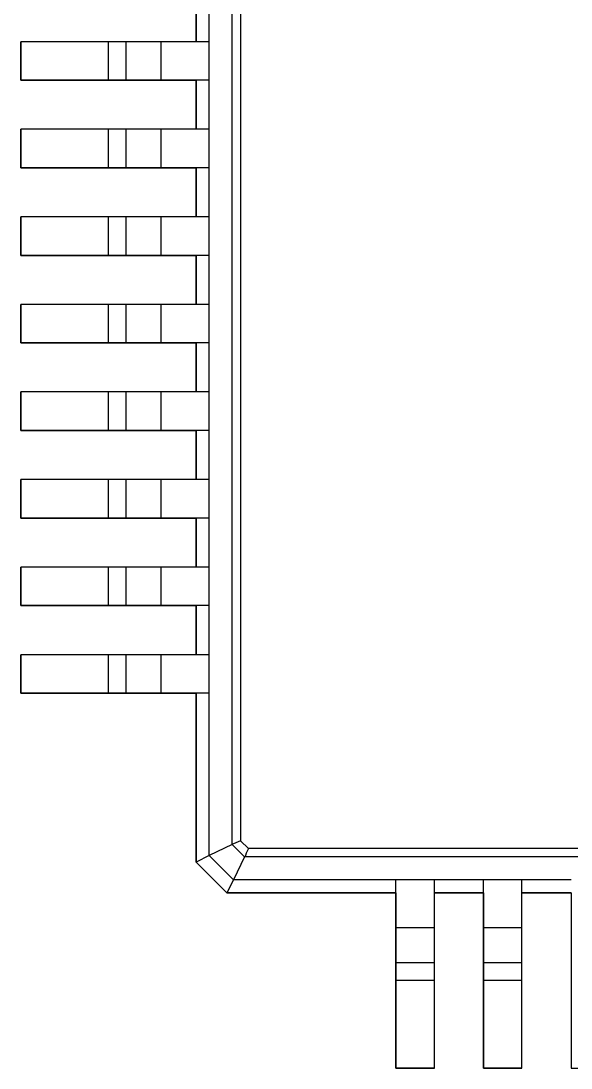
# Model space of a CAD drawing. Header units: inches. Extents: x 5 to 589, y -420 to -5.
# Drawn here: x 125.05 to 131.33, y -130.8 to -118.85 of the extents above; entities that cross this region are included whole.
import ezdxf

# ---------------------------------------------------------------- set-up
doc = ezdxf.new("R2010")
doc.units = ezdxf.units.IN
doc.header["$MEASUREMENT"] = 0

msp = doc.modelspace()

# ---------------------------------------------------------------- linework, layer by layer
at = {"color": 7, "true_color": 0xffffff}
for p, q in [((127.457, -128.25), (127.457, -89.358)), ((127.555, -89.4), (127.555, -128.208)), ((127.047, -118.524), (127.047, -119.084)), ((127.047, -119.084), (127.047, -118.524)), ((127.197, -119.084), (127.197, -118.524)), ((127.047, -119.084), (125.047, -119.084)), ((125.047, -119.084), (125.047, -119.524)), ((125.047, -119.524), (125.047, -119.084)), ((126.047, -119.084), (125.047, -119.084)), ((126.091, -119.084), (126.047, -119.084)), ((126.047, -119.524), (126.047, -119.084)), ((126.133, -119.084), (126.091, -119.084)), ((126.171, -119.084), (126.133, -119.084)), ((126.203, -119.084), (126.171, -119.084)), ((126.227, -119.084), (126.203, -119.084)), ((126.243, -119.084), (126.227, -119.084)), ((126.247, -119.084), (126.243, -119.084)), ((126.247, -119.524), (126.247, -119.084)), ((126.257, -119.084), (126.247, -119.084)), ((126.287, -119.084), (126.257, -119.084)), ((126.335, -119.084), (126.287, -119.084)), ((126.397, -119.084), (126.335, -119.084)), ((126.473, -119.084), (126.397, -119.084)), ((126.559, -119.084), (126.473, -119.084)), ((126.647, -119.084), (126.559, -119.084)), ((127.047, -119.084), (126.647, -119.084)), ((126.647, -119.524), (126.647, -119.084)), ((127.197, -119.084), (127.047, -119.084)), ((127.197, -119.524), (127.197, -119.084)), ((125.047, -119.524), (127.047, -119.524)), ((126.047, -119.524), (125.047, -119.524)), ((126.091, -119.524), (126.047, -119.524)), ((126.133, -119.524), (126.091, -119.524)), ((126.171, -119.524), (126.133, -119.524)), ((126.203, -119.524), (126.171, -119.524)), ((126.227, -119.524), (126.203, -119.524)), ((126.243, -119.524), (126.227, -119.524)), ((126.247, -119.524), (126.243, -119.524)), ((126.257, -119.524), (126.247, -119.524)), ((126.287, -119.524), (126.257, -119.524)), ((126.335, -119.524), (126.287, -119.524)), ((126.397, -119.524), (126.335, -119.524)), ((126.473, -119.524), (126.397, -119.524)), ((126.559, -119.524), (126.473, -119.524)), ((126.647, -119.524), (126.559, -119.524)), ((127.047, -119.524), (126.647, -119.524)), ((127.047, -119.524), (127.047, -120.084)), ((127.047, -120.084), (127.047, -119.524)), ((127.197, -119.524), (127.047, -119.524)), ((127.197, -120.084), (127.197, -119.524)), ((127.047, -120.084), (125.047, -120.084)), ((125.047, -120.084), (125.047, -120.524)), ((125.047, -120.524), (125.047, -120.084)), ((126.047, -120.084), (125.047, -120.084)), ((126.091, -120.084), (126.047, -120.084)), ((126.047, -120.524), (126.047, -120.084)), ((126.133, -120.084), (126.091, -120.084)), ((126.171, -120.084), (126.133, -120.084)), ((126.203, -120.084), (126.171, -120.084)), ((126.227, -120.084), (126.203, -120.084)), ((126.243, -120.084), (126.227, -120.084)), ((126.247, -120.084), (126.243, -120.084)), ((126.247, -120.524), (126.247, -120.084)), ((126.257, -120.084), (126.247, -120.084)), ((126.287, -120.084), (126.257, -120.084)), ((126.335, -120.084), (126.287, -120.084)), ((126.397, -120.084), (126.335, -120.084)), ((126.473, -120.084), (126.397, -120.084)), ((126.559, -120.084), (126.473, -120.084)), ((126.647, -120.084), (126.559, -120.084)), ((127.047, -120.084), (126.647, -120.084)), ((126.647, -120.524), (126.647, -120.084)), ((127.197, -120.084), (127.047, -120.084)), ((127.197, -120.524), (127.197, -120.084)), ((125.047, -120.524), (127.047, -120.524)), ((126.047, -120.524), (125.047, -120.524)), ((126.091, -120.524), (126.047, -120.524)), ((126.133, -120.524), (126.091, -120.524)), ((126.171, -120.524), (126.133, -120.524)), ((126.203, -120.524), (126.171, -120.524)), ((126.227, -120.524), (126.203, -120.524)), ((126.243, -120.524), (126.227, -120.524)), ((126.247, -120.524), (126.243, -120.524)), ((126.257, -120.524), (126.247, -120.524)), ((126.287, -120.524), (126.257, -120.524)), ((126.335, -120.524), (126.287, -120.524)), ((126.397, -120.524), (126.335, -120.524)), ((126.473, -120.524), (126.397, -120.524)), ((126.559, -120.524), (126.473, -120.524)), ((126.647, -120.524), (126.559, -120.524)), ((127.047, -120.524), (126.647, -120.524)), ((127.047, -120.524), (127.047, -121.084)), ((127.047, -121.084), (127.047, -120.524)), ((127.197, -120.524), (127.047, -120.524)), ((127.197, -121.084), (127.197, -120.524)), ((127.047, -121.084), (125.047, -121.084)), ((125.047, -121.084), (125.047, -121.524)), ((125.047, -121.524), (125.047, -121.084)), ((126.047, -121.084), (125.047, -121.084)), ((126.091, -121.084), (126.047, -121.084)), ((126.047, -121.524), (126.047, -121.084)), ((126.133, -121.084), (126.091, -121.084)), ((126.171, -121.084), (126.133, -121.084)), ((126.203, -121.084), (126.171, -121.084)), ((126.227, -121.084), (126.203, -121.084)), ((126.243, -121.084), (126.227, -121.084)), ((126.247, -121.084), (126.243, -121.084)), ((126.247, -121.524), (126.247, -121.084)), ((126.257, -121.084), (126.247, -121.084)), ((126.287, -121.084), (126.257, -121.084)), ((126.335, -121.084), (126.287, -121.084)), ((126.397, -121.084), (126.335, -121.084)), ((126.473, -121.084), (126.397, -121.084)), ((126.559, -121.084), (126.473, -121.084)), ((126.647, -121.084), (126.559, -121.084)), ((127.047, -121.084), (126.647, -121.084)), ((126.647, -121.524), (126.647, -121.084)), ((127.197, -121.084), (127.047, -121.084)), ((127.197, -121.524), (127.197, -121.084)), ((125.047, -121.524), (127.047, -121.524)), ((126.047, -121.524), (125.047, -121.524)), ((126.091, -121.524), (126.047, -121.524)), ((126.133, -121.524), (126.091, -121.524)), ((126.171, -121.524), (126.133, -121.524)), ((126.203, -121.524), (126.171, -121.524)), ((126.227, -121.524), (126.203, -121.524)), ((126.243, -121.524), (126.227, -121.524)), ((126.247, -121.524), (126.243, -121.524)), ((126.257, -121.524), (126.247, -121.524)), ((126.287, -121.524), (126.257, -121.524)), ((126.335, -121.524), (126.287, -121.524)), ((126.397, -121.524), (126.335, -121.524)), ((126.473, -121.524), (126.397, -121.524)), ((126.559, -121.524), (126.473, -121.524)), ((126.647, -121.524), (126.559, -121.524)), ((127.047, -121.524), (126.647, -121.524)), ((127.047, -121.524), (127.047, -122.084)), ((127.047, -122.084), (127.047, -121.524)), ((127.197, -121.524), (127.047, -121.524)), ((127.197, -122.084), (127.197, -121.524)), ((127.047, -122.084), (125.047, -122.084)), ((125.047, -122.084), (125.047, -122.524)), ((125.047, -122.524), (125.047, -122.084)), ((126.047, -122.084), (125.047, -122.084)), ((126.091, -122.084), (126.047, -122.084)), ((126.047, -122.524), (126.047, -122.084)), ((126.133, -122.084), (126.091, -122.084)), ((126.171, -122.084), (126.133, -122.084)), ((126.203, -122.084), (126.171, -122.084)), ((126.227, -122.084), (126.203, -122.084)), ((126.243, -122.084), (126.227, -122.084)), ((126.247, -122.084), (126.243, -122.084)), ((126.247, -122.524), (126.247, -122.084)), ((126.257, -122.084), (126.247, -122.084)), ((126.287, -122.084), (126.257, -122.084)), ((126.335, -122.084), (126.287, -122.084)), ((126.397, -122.084), (126.335, -122.084)), ((126.473, -122.084), (126.397, -122.084)), ((126.559, -122.084), (126.473, -122.084)), ((126.647, -122.084), (126.559, -122.084)), ((127.047, -122.084), (126.647, -122.084)), ((126.647, -122.524), (126.647, -122.084)), ((127.197, -122.084), (127.047, -122.084)), ((127.197, -122.524), (127.197, -122.084)), ((125.047, -122.524), (127.047, -122.524)), ((126.047, -122.524), (125.047, -122.524)), ((126.091, -122.524), (126.047, -122.524)), ((126.133, -122.524), (126.091, -122.524)), ((126.171, -122.524), (126.133, -122.524)), ((126.203, -122.524), (126.171, -122.524)), ((126.227, -122.524), (126.203, -122.524)), ((126.243, -122.524), (126.227, -122.524)), ((126.247, -122.524), (126.243, -122.524)), ((126.257, -122.524), (126.247, -122.524)), ((126.287, -122.524), (126.257, -122.524)), ((126.335, -122.524), (126.287, -122.524)), ((126.397, -122.524), (126.335, -122.524)), ((126.473, -122.524), (126.397, -122.524)), ((126.559, -122.524), (126.473, -122.524)), ((126.647, -122.524), (126.559, -122.524)), ((127.047, -122.524), (126.647, -122.524)), ((127.047, -122.524), (127.047, -123.084)), ((127.047, -123.084), (127.047, -122.524)), ((127.197, -122.524), (127.047, -122.524)), ((127.197, -123.084), (127.197, -122.524)), ((127.047, -123.084), (125.047, -123.084)), ((125.047, -123.084), (125.047, -123.524)), ((125.047, -123.524), (125.047, -123.084)), ((126.047, -123.084), (125.047, -123.084)), ((126.091, -123.084), (126.047, -123.084)), ((126.047, -123.524), (126.047, -123.084)), ((126.133, -123.084), (126.091, -123.084)), ((126.171, -123.084), (126.133, -123.084)), ((126.203, -123.084), (126.171, -123.084)), ((126.227, -123.084), (126.203, -123.084)), ((126.243, -123.084), (126.227, -123.084)), ((126.247, -123.084), (126.243, -123.084)), ((126.247, -123.524), (126.247, -123.084)), ((126.257, -123.084), (126.247, -123.084)), ((126.287, -123.084), (126.257, -123.084)), ((126.335, -123.084), (126.287, -123.084)), ((126.397, -123.084), (126.335, -123.084)), ((126.473, -123.084), (126.397, -123.084)), ((126.559, -123.084), (126.473, -123.084)), ((126.647, -123.084), (126.559, -123.084)), ((127.047, -123.084), (126.647, -123.084)), ((126.647, -123.524), (126.647, -123.084)), ((127.197, -123.084), (127.047, -123.084)), ((127.197, -123.524), (127.197, -123.084)), ((125.047, -123.524), (127.047, -123.524)), ((126.047, -123.524), (125.047, -123.524)), ((126.091, -123.524), (126.047, -123.524)), ((126.133, -123.524), (126.091, -123.524)), ((126.171, -123.524), (126.133, -123.524)), ((126.203, -123.524), (126.171, -123.524)), ((126.227, -123.524), (126.203, -123.524)), ((126.243, -123.524), (126.227, -123.524)), ((126.247, -123.524), (126.243, -123.524)), ((126.257, -123.524), (126.247, -123.524)), ((126.287, -123.524), (126.257, -123.524)), ((126.335, -123.524), (126.287, -123.524)), ((126.397, -123.524), (126.335, -123.524)), ((126.473, -123.524), (126.397, -123.524)), ((126.559, -123.524), (126.473, -123.524)), ((126.647, -123.524), (126.559, -123.524)), ((127.047, -123.524), (126.647, -123.524)), ((127.047, -123.524), (127.047, -124.084)), ((127.047, -124.084), (127.047, -123.524)), ((127.197, -123.524), (127.047, -123.524)), ((127.197, -124.084), (127.197, -123.524)), ((127.047, -124.084), (125.047, -124.084)), ((125.047, -124.084), (125.047, -124.524)), ((125.047, -124.524), (125.047, -124.084)), ((126.047, -124.084), (125.047, -124.084)), ((126.091, -124.084), (126.047, -124.084)), ((126.047, -124.524), (126.047, -124.084)), ((126.133, -124.084), (126.091, -124.084)), ((126.171, -124.084), (126.133, -124.084)), ((126.203, -124.084), (126.171, -124.084)), ((126.227, -124.084), (126.203, -124.084)), ((126.243, -124.084), (126.227, -124.084)), ((126.247, -124.084), (126.243, -124.084)), ((126.247, -124.524), (126.247, -124.084)), ((126.257, -124.084), (126.247, -124.084)), ((126.287, -124.084), (126.257, -124.084)), ((126.335, -124.084), (126.287, -124.084)), ((126.397, -124.084), (126.335, -124.084)), ((126.473, -124.084), (126.397, -124.084)), ((126.559, -124.084), (126.473, -124.084)), ((126.647, -124.084), (126.559, -124.084)), ((127.047, -124.084), (126.647, -124.084)), ((126.647, -124.524), (126.647, -124.084)), ((127.197, -124.084), (127.047, -124.084)), ((127.197, -124.524), (127.197, -124.084)), ((125.047, -124.524), (127.047, -124.524)), ((126.047, -124.524), (125.047, -124.524)), ((126.091, -124.524), (126.047, -124.524)), ((126.133, -124.524), (126.091, -124.524)), ((126.171, -124.524), (126.133, -124.524)), ((126.203, -124.524), (126.171, -124.524)), ((126.227, -124.524), (126.203, -124.524)), ((126.243, -124.524), (126.227, -124.524)), ((126.247, -124.524), (126.243, -124.524)), ((126.257, -124.524), (126.247, -124.524)), ((126.287, -124.524), (126.257, -124.524)), ((126.335, -124.524), (126.287, -124.524)), ((126.397, -124.524), (126.335, -124.524)), ((126.473, -124.524), (126.397, -124.524)), ((126.559, -124.524), (126.473, -124.524)), ((126.647, -124.524), (126.559, -124.524)), ((127.047, -124.524), (126.647, -124.524)), ((127.047, -124.524), (127.047, -125.084)), ((127.047, -125.084), (127.047, -124.524)), ((127.197, -124.524), (127.047, -124.524)), ((127.197, -125.084), (127.197, -124.524)), ((127.047, -125.084), (125.047, -125.084)), ((125.047, -125.084), (125.047, -125.524)), ((125.047, -125.524), (125.047, -125.084)), ((126.047, -125.084), (125.047, -125.084)), ((126.091, -125.084), (126.047, -125.084)), ((126.047, -125.524), (126.047, -125.084)), ((126.133, -125.084), (126.091, -125.084)), ((126.171, -125.084), (126.133, -125.084)), ((126.203, -125.084), (126.171, -125.084)), ((126.227, -125.084), (126.203, -125.084)), ((126.243, -125.084), (126.227, -125.084)), ((126.247, -125.084), (126.243, -125.084)), ((126.247, -125.524), (126.247, -125.084)), ((126.257, -125.084), (126.247, -125.084)), ((126.287, -125.084), (126.257, -125.084)), ((126.335, -125.084), (126.287, -125.084)), ((126.397, -125.084), (126.335, -125.084)), ((126.473, -125.084), (126.397, -125.084)), ((126.559, -125.084), (126.473, -125.084)), ((126.647, -125.084), (126.559, -125.084)), ((127.047, -125.084), (126.647, -125.084)), ((126.647, -125.524), (126.647, -125.084)), ((127.197, -125.084), (127.047, -125.084)), ((127.197, -125.524), (127.197, -125.084)), ((125.047, -125.524), (127.047, -125.524)), ((126.047, -125.524), (125.047, -125.524)), ((126.091, -125.524), (126.047, -125.524)), ((126.133, -125.524), (126.091, -125.524)), ((126.171, -125.524), (126.133, -125.524)), ((126.203, -125.524), (126.171, -125.524)), ((126.227, -125.524), (126.203, -125.524)), ((126.243, -125.524), (126.227, -125.524)), ((126.247, -125.524), (126.243, -125.524)), ((126.257, -125.524), (126.247, -125.524)), ((126.287, -125.524), (126.257, -125.524)), ((126.335, -125.524), (126.287, -125.524)), ((126.397, -125.524), (126.335, -125.524)), ((126.473, -125.524), (126.397, -125.524)), ((126.559, -125.524), (126.473, -125.524)), ((126.647, -125.524), (126.559, -125.524)), ((127.047, -125.524), (126.647, -125.524)), ((127.047, -125.524), (127.047, -126.084)), ((127.047, -126.084), (127.047, -125.524)), ((127.197, -125.524), (127.047, -125.524)), ((127.197, -126.084), (127.197, -125.524)), ((127.047, -126.084), (125.047, -126.084)), ((125.047, -126.084), (125.047, -126.524)), ((125.047, -126.524), (125.047, -126.084)), ((126.047, -126.084), (125.047, -126.084)), ((126.091, -126.084), (126.047, -126.084)), ((126.047, -126.524), (126.047, -126.084)), ((126.133, -126.084), (126.091, -126.084)), ((126.171, -126.084), (126.133, -126.084)), ((126.203, -126.084), (126.171, -126.084)), ((126.227, -126.084), (126.203, -126.084)), ((126.243, -126.084), (126.227, -126.084)), ((126.247, -126.084), (126.243, -126.084)), ((126.247, -126.524), (126.247, -126.084)), ((126.257, -126.084), (126.247, -126.084)), ((126.287, -126.084), (126.257, -126.084)), ((126.335, -126.084), (126.287, -126.084)), ((126.397, -126.084), (126.335, -126.084)), ((126.473, -126.084), (126.397, -126.084)), ((126.559, -126.084), (126.473, -126.084)), ((126.647, -126.084), (126.559, -126.084)), ((127.047, -126.084), (126.647, -126.084)), ((126.647, -126.524), (126.647, -126.084)), ((127.197, -126.084), (127.047, -126.084)), ((127.197, -126.524), (127.197, -126.084)), ((125.047, -126.524), (127.047, -126.524)), ((126.047, -126.524), (125.047, -126.524)), ((126.091, -126.524), (126.047, -126.524)), ((126.133, -126.524), (126.091, -126.524)), ((126.171, -126.524), (126.133, -126.524)), ((126.203, -126.524), (126.171, -126.524)), ((126.227, -126.524), (126.203, -126.524)), ((126.243, -126.524), (126.227, -126.524)), ((126.247, -126.524), (126.243, -126.524)), ((126.257, -126.524), (126.247, -126.524)), ((126.287, -126.524), (126.257, -126.524)), ((126.335, -126.524), (126.287, -126.524)), ((126.397, -126.524), (126.335, -126.524)), ((126.473, -126.524), (126.397, -126.524)), ((126.559, -126.524), (126.473, -126.524)), ((126.647, -126.524), (126.559, -126.524)), ((127.047, -126.524), (126.647, -126.524)), ((127.047, -126.524), (127.047, -128.454)), ((127.047, -128.454), (127.047, -126.524)), ((127.197, -126.524), (127.047, -126.524)), ((127.197, -128.378), (127.197, -126.524)), ((127.457, -128.25), (127.197, -128.378)), ((127.463, -128.246), (127.457, -128.25)), ((127.601, -128.394), (127.457, -128.25)), ((127.475, -128.242), (127.463, -128.246)), ((127.499, -128.232), (127.475, -128.242)), ((127.525, -128.22), (127.499, -128.232)), ((127.555, -128.208), (127.525, -128.22)), ((127.643, -128.296), (127.555, -128.208)), ((127.643, -128.296), (127.631, -128.326)), ((166.451, -128.296), (127.643, -128.296)), ((127.197, -128.378), (127.047, -128.454)), ((127.473, -128.654), (127.197, -128.378)), ((127.601, -128.394), (127.473, -128.654)), ((127.605, -128.388), (127.601, -128.394)), ((166.493, -128.394), (127.601, -128.394)), ((127.609, -128.376), (127.605, -128.388)), ((127.619, -128.352), (127.609, -128.376)), ((127.631, -128.326), (127.619, -128.352)), ((127.047, -128.454), (127.397, -128.804)), ((127.397, -128.804), (127.047, -128.454)), ((127.473, -128.654), (127.397, -128.804)), ((129.327, -128.654), (127.473, -128.654)), ((129.767, -128.654), (129.327, -128.654)), ((129.327, -128.804), (129.327, -128.654)), ((130.327, -128.654), (129.767, -128.654)), ((129.767, -128.804), (129.767, -128.654)), ((130.767, -128.654), (130.327, -128.654)), ((130.327, -128.804), (130.327, -128.654)), ((131.327, -128.654), (130.767, -128.654)), ((130.767, -128.804), (130.767, -128.654)), ((127.397, -128.804), (129.327, -128.804)), ((129.327, -128.804), (127.397, -128.804)), ((129.327, -128.804), (129.327, -130.804)), ((129.327, -129.204), (129.327, -128.804)), ((129.767, -130.804), (129.767, -128.804)), ((129.767, -128.804), (130.327, -128.804)), ((129.767, -129.204), (129.767, -128.804)), ((130.327, -128.804), (129.767, -128.804)), ((130.327, -128.804), (130.327, -130.804)), ((130.327, -129.204), (130.327, -128.804)), ((130.767, -130.804), (130.767, -128.804)), ((130.767, -128.804), (131.327, -128.804)), ((130.767, -129.204), (130.767, -128.804)), ((131.327, -128.804), (130.767, -128.804)), ((131.327, -128.804), (131.327, -130.804)), ((129.327, -129.292), (129.327, -129.204)), ((129.767, -129.204), (129.327, -129.204)), ((129.767, -129.292), (129.767, -129.204)), ((130.327, -129.292), (130.327, -129.204)), ((130.767, -129.204), (130.327, -129.204)), ((130.767, -129.292), (130.767, -129.204)), ((129.327, -129.378), (129.327, -129.292)), ((129.767, -129.378), (129.767, -129.292)), ((130.327, -129.378), (130.327, -129.292)), ((130.767, -129.378), (130.767, -129.292)), ((129.327, -129.454), (129.327, -129.378)), ((129.327, -129.516), (129.327, -129.454)), ((129.767, -129.454), (129.767, -129.378)), ((129.767, -129.516), (129.767, -129.454)), ((130.327, -129.454), (130.327, -129.378)), ((130.327, -129.516), (130.327, -129.454)), ((130.767, -129.454), (130.767, -129.378)), ((130.767, -129.516), (130.767, -129.454)), ((129.327, -129.564), (129.327, -129.516)), ((129.327, -129.594), (129.327, -129.564)), ((129.327, -129.604), (129.327, -129.594)), ((129.767, -129.604), (129.327, -129.604)), ((129.327, -129.608), (129.327, -129.604)), ((129.327, -129.624), (129.327, -129.608)), ((129.767, -129.564), (129.767, -129.516)), ((129.767, -129.594), (129.767, -129.564)), ((129.767, -129.604), (129.767, -129.594)), ((129.767, -129.608), (129.767, -129.604)), ((129.767, -129.624), (129.767, -129.608)), ((130.327, -129.564), (130.327, -129.516)), ((130.327, -129.594), (130.327, -129.564)), ((130.327, -129.604), (130.327, -129.594)), ((130.767, -129.604), (130.327, -129.604)), ((130.327, -129.608), (130.327, -129.604)), ((130.327, -129.624), (130.327, -129.608)), ((130.767, -129.564), (130.767, -129.516)), ((130.767, -129.594), (130.767, -129.564)), ((130.767, -129.604), (130.767, -129.594)), ((130.767, -129.608), (130.767, -129.604)), ((130.767, -129.624), (130.767, -129.608)), ((129.327, -129.648), (129.327, -129.624)), ((129.327, -129.68), (129.327, -129.648)), ((129.327, -129.718), (129.327, -129.68)), ((129.327, -129.76), (129.327, -129.718)), ((129.767, -129.648), (129.767, -129.624)), ((129.767, -129.68), (129.767, -129.648)), ((129.767, -129.718), (129.767, -129.68)), ((129.767, -129.76), (129.767, -129.718)), ((130.327, -129.648), (130.327, -129.624)), ((130.327, -129.68), (130.327, -129.648)), ((130.327, -129.718), (130.327, -129.68)), ((130.327, -129.76), (130.327, -129.718)), ((130.767, -129.648), (130.767, -129.624)), ((130.767, -129.68), (130.767, -129.648)), ((130.767, -129.718), (130.767, -129.68)), ((130.767, -129.76), (130.767, -129.718)), ((129.327, -129.804), (129.327, -129.76)), ((129.327, -130.804), (129.327, -129.804)), ((129.767, -129.804), (129.327, -129.804)), ((129.767, -129.804), (129.767, -129.76)), ((129.767, -130.804), (129.767, -129.804)), ((130.327, -129.804), (130.327, -129.76)), ((130.327, -130.804), (130.327, -129.804)), ((130.767, -129.804), (130.327, -129.804)), ((130.767, -129.804), (130.767, -129.76)), ((130.767, -130.804), (130.767, -129.804)), ((129.327, -130.804), (129.767, -130.804)), ((129.767, -130.804), (129.327, -130.804)), ((130.327, -130.804), (130.767, -130.804)), ((130.767, -130.804), (130.327, -130.804)), ((131.327, -130.804), (131.767, -130.804))]:
    msp.add_line(p, q, dxfattribs=at)
at = {"color": 18, "true_color": 0x000000}
for p, q in [((127.457, -128.25), (127.457, -89.358)), ((127.555, -89.4), (127.555, -128.208)), ((127.047, -118.524), (127.047, -119.084)), ((127.047, -119.084), (127.047, -118.524)), ((127.197, -119.084), (127.197, -118.524)), ((127.047, -119.084), (125.047, -119.084)), ((125.047, -119.084), (125.047, -119.524)), ((125.047, -119.524), (125.047, -119.084)), ((126.047, -119.084), (125.047, -119.084)), ((126.091, -119.084), (126.047, -119.084)), ((126.047, -119.524), (126.047, -119.084)), ((126.133, -119.084), (126.091, -119.084)), ((126.171, -119.084), (126.133, -119.084)), ((126.203, -119.084), (126.171, -119.084)), ((126.227, -119.084), (126.203, -119.084)), ((126.243, -119.084), (126.227, -119.084)), ((126.247, -119.084), (126.243, -119.084)), ((126.247, -119.524), (126.247, -119.084)), ((126.257, -119.084), (126.247, -119.084)), ((126.287, -119.084), (126.257, -119.084)), ((126.335, -119.084), (126.287, -119.084)), ((126.397, -119.084), (126.335, -119.084)), ((126.473, -119.084), (126.397, -119.084)), ((126.559, -119.084), (126.473, -119.084)), ((126.647, -119.084), (126.559, -119.084)), ((127.047, -119.084), (126.647, -119.084)), ((126.647, -119.524), (126.647, -119.084)), ((127.197, -119.084), (127.047, -119.084)), ((127.197, -119.524), (127.197, -119.084)), ((125.047, -119.524), (127.047, -119.524)), ((126.047, -119.524), (125.047, -119.524)), ((126.091, -119.524), (126.047, -119.524)), ((126.133, -119.524), (126.091, -119.524)), ((126.171, -119.524), (126.133, -119.524)), ((126.203, -119.524), (126.171, -119.524)), ((126.227, -119.524), (126.203, -119.524)), ((126.243, -119.524), (126.227, -119.524)), ((126.247, -119.524), (126.243, -119.524)), ((126.257, -119.524), (126.247, -119.524)), ((126.287, -119.524), (126.257, -119.524)), ((126.335, -119.524), (126.287, -119.524)), ((126.397, -119.524), (126.335, -119.524)), ((126.473, -119.524), (126.397, -119.524)), ((126.559, -119.524), (126.473, -119.524)), ((126.647, -119.524), (126.559, -119.524)), ((127.047, -119.524), (126.647, -119.524)), ((127.047, -119.524), (127.047, -120.084)), ((127.047, -120.084), (127.047, -119.524)), ((127.197, -119.524), (127.047, -119.524)), ((127.197, -120.084), (127.197, -119.524)), ((127.047, -120.084), (125.047, -120.084)), ((125.047, -120.084), (125.047, -120.524)), ((125.047, -120.524), (125.047, -120.084)), ((126.047, -120.084), (125.047, -120.084)), ((126.091, -120.084), (126.047, -120.084)), ((126.047, -120.524), (126.047, -120.084)), ((126.133, -120.084), (126.091, -120.084)), ((126.171, -120.084), (126.133, -120.084)), ((126.203, -120.084), (126.171, -120.084)), ((126.227, -120.084), (126.203, -120.084)), ((126.243, -120.084), (126.227, -120.084)), ((126.247, -120.084), (126.243, -120.084)), ((126.247, -120.524), (126.247, -120.084)), ((126.257, -120.084), (126.247, -120.084)), ((126.287, -120.084), (126.257, -120.084)), ((126.335, -120.084), (126.287, -120.084)), ((126.397, -120.084), (126.335, -120.084)), ((126.473, -120.084), (126.397, -120.084)), ((126.559, -120.084), (126.473, -120.084)), ((126.647, -120.084), (126.559, -120.084)), ((127.047, -120.084), (126.647, -120.084)), ((126.647, -120.524), (126.647, -120.084)), ((127.197, -120.084), (127.047, -120.084)), ((127.197, -120.524), (127.197, -120.084)), ((125.047, -120.524), (127.047, -120.524)), ((126.047, -120.524), (125.047, -120.524)), ((126.091, -120.524), (126.047, -120.524)), ((126.133, -120.524), (126.091, -120.524)), ((126.171, -120.524), (126.133, -120.524)), ((126.203, -120.524), (126.171, -120.524)), ((126.227, -120.524), (126.203, -120.524)), ((126.243, -120.524), (126.227, -120.524)), ((126.247, -120.524), (126.243, -120.524)), ((126.257, -120.524), (126.247, -120.524)), ((126.287, -120.524), (126.257, -120.524)), ((126.335, -120.524), (126.287, -120.524)), ((126.397, -120.524), (126.335, -120.524)), ((126.473, -120.524), (126.397, -120.524)), ((126.559, -120.524), (126.473, -120.524)), ((126.647, -120.524), (126.559, -120.524)), ((127.047, -120.524), (126.647, -120.524)), ((127.047, -120.524), (127.047, -121.084)), ((127.047, -121.084), (127.047, -120.524)), ((127.197, -120.524), (127.047, -120.524)), ((127.197, -121.084), (127.197, -120.524)), ((127.047, -121.084), (125.047, -121.084)), ((125.047, -121.084), (125.047, -121.524)), ((125.047, -121.524), (125.047, -121.084)), ((126.047, -121.084), (125.047, -121.084)), ((126.091, -121.084), (126.047, -121.084)), ((126.047, -121.524), (126.047, -121.084)), ((126.133, -121.084), (126.091, -121.084)), ((126.171, -121.084), (126.133, -121.084)), ((126.203, -121.084), (126.171, -121.084)), ((126.227, -121.084), (126.203, -121.084)), ((126.243, -121.084), (126.227, -121.084)), ((126.247, -121.084), (126.243, -121.084)), ((126.247, -121.524), (126.247, -121.084)), ((126.257, -121.084), (126.247, -121.084)), ((126.287, -121.084), (126.257, -121.084)), ((126.335, -121.084), (126.287, -121.084)), ((126.397, -121.084), (126.335, -121.084)), ((126.473, -121.084), (126.397, -121.084)), ((126.559, -121.084), (126.473, -121.084)), ((126.647, -121.084), (126.559, -121.084)), ((127.047, -121.084), (126.647, -121.084)), ((126.647, -121.524), (126.647, -121.084)), ((127.197, -121.084), (127.047, -121.084)), ((127.197, -121.524), (127.197, -121.084)), ((125.047, -121.524), (127.047, -121.524)), ((126.047, -121.524), (125.047, -121.524)), ((126.091, -121.524), (126.047, -121.524)), ((126.133, -121.524), (126.091, -121.524)), ((126.171, -121.524), (126.133, -121.524)), ((126.203, -121.524), (126.171, -121.524)), ((126.227, -121.524), (126.203, -121.524)), ((126.243, -121.524), (126.227, -121.524)), ((126.247, -121.524), (126.243, -121.524)), ((126.257, -121.524), (126.247, -121.524)), ((126.287, -121.524), (126.257, -121.524)), ((126.335, -121.524), (126.287, -121.524)), ((126.397, -121.524), (126.335, -121.524)), ((126.473, -121.524), (126.397, -121.524)), ((126.559, -121.524), (126.473, -121.524)), ((126.647, -121.524), (126.559, -121.524)), ((127.047, -121.524), (126.647, -121.524)), ((127.047, -121.524), (127.047, -122.084)), ((127.047, -122.084), (127.047, -121.524)), ((127.197, -121.524), (127.047, -121.524)), ((127.197, -122.084), (127.197, -121.524)), ((127.047, -122.084), (125.047, -122.084)), ((125.047, -122.084), (125.047, -122.524)), ((125.047, -122.524), (125.047, -122.084)), ((126.047, -122.084), (125.047, -122.084)), ((126.091, -122.084), (126.047, -122.084)), ((126.047, -122.524), (126.047, -122.084)), ((126.133, -122.084), (126.091, -122.084)), ((126.171, -122.084), (126.133, -122.084)), ((126.203, -122.084), (126.171, -122.084)), ((126.227, -122.084), (126.203, -122.084)), ((126.243, -122.084), (126.227, -122.084)), ((126.247, -122.084), (126.243, -122.084)), ((126.247, -122.524), (126.247, -122.084)), ((126.257, -122.084), (126.247, -122.084)), ((126.287, -122.084), (126.257, -122.084)), ((126.335, -122.084), (126.287, -122.084)), ((126.397, -122.084), (126.335, -122.084)), ((126.473, -122.084), (126.397, -122.084)), ((126.559, -122.084), (126.473, -122.084)), ((126.647, -122.084), (126.559, -122.084)), ((127.047, -122.084), (126.647, -122.084)), ((126.647, -122.524), (126.647, -122.084)), ((127.197, -122.084), (127.047, -122.084)), ((127.197, -122.524), (127.197, -122.084)), ((125.047, -122.524), (127.047, -122.524)), ((126.047, -122.524), (125.047, -122.524)), ((126.091, -122.524), (126.047, -122.524)), ((126.133, -122.524), (126.091, -122.524)), ((126.171, -122.524), (126.133, -122.524)), ((126.203, -122.524), (126.171, -122.524)), ((126.227, -122.524), (126.203, -122.524)), ((126.243, -122.524), (126.227, -122.524)), ((126.247, -122.524), (126.243, -122.524)), ((126.257, -122.524), (126.247, -122.524)), ((126.287, -122.524), (126.257, -122.524)), ((126.335, -122.524), (126.287, -122.524)), ((126.397, -122.524), (126.335, -122.524)), ((126.473, -122.524), (126.397, -122.524)), ((126.559, -122.524), (126.473, -122.524)), ((126.647, -122.524), (126.559, -122.524)), ((127.047, -122.524), (126.647, -122.524)), ((127.047, -122.524), (127.047, -123.084)), ((127.047, -123.084), (127.047, -122.524)), ((127.197, -122.524), (127.047, -122.524)), ((127.197, -123.084), (127.197, -122.524)), ((127.047, -123.084), (125.047, -123.084)), ((125.047, -123.084), (125.047, -123.524)), ((125.047, -123.524), (125.047, -123.084)), ((126.047, -123.084), (125.047, -123.084)), ((126.091, -123.084), (126.047, -123.084)), ((126.047, -123.524), (126.047, -123.084)), ((126.133, -123.084), (126.091, -123.084)), ((126.171, -123.084), (126.133, -123.084)), ((126.203, -123.084), (126.171, -123.084)), ((126.227, -123.084), (126.203, -123.084)), ((126.243, -123.084), (126.227, -123.084)), ((126.247, -123.084), (126.243, -123.084)), ((126.247, -123.524), (126.247, -123.084)), ((126.257, -123.084), (126.247, -123.084)), ((126.287, -123.084), (126.257, -123.084)), ((126.335, -123.084), (126.287, -123.084)), ((126.397, -123.084), (126.335, -123.084)), ((126.473, -123.084), (126.397, -123.084)), ((126.559, -123.084), (126.473, -123.084)), ((126.647, -123.084), (126.559, -123.084)), ((127.047, -123.084), (126.647, -123.084)), ((126.647, -123.524), (126.647, -123.084)), ((127.197, -123.084), (127.047, -123.084)), ((127.197, -123.524), (127.197, -123.084)), ((125.047, -123.524), (127.047, -123.524)), ((126.047, -123.524), (125.047, -123.524)), ((126.091, -123.524), (126.047, -123.524)), ((126.133, -123.524), (126.091, -123.524)), ((126.171, -123.524), (126.133, -123.524)), ((126.203, -123.524), (126.171, -123.524)), ((126.227, -123.524), (126.203, -123.524)), ((126.243, -123.524), (126.227, -123.524)), ((126.247, -123.524), (126.243, -123.524)), ((126.257, -123.524), (126.247, -123.524)), ((126.287, -123.524), (126.257, -123.524)), ((126.335, -123.524), (126.287, -123.524)), ((126.397, -123.524), (126.335, -123.524)), ((126.473, -123.524), (126.397, -123.524)), ((126.559, -123.524), (126.473, -123.524)), ((126.647, -123.524), (126.559, -123.524)), ((127.047, -123.524), (126.647, -123.524)), ((127.047, -123.524), (127.047, -124.084)), ((127.047, -124.084), (127.047, -123.524)), ((127.197, -123.524), (127.047, -123.524)), ((127.197, -124.084), (127.197, -123.524)), ((127.047, -124.084), (125.047, -124.084)), ((125.047, -124.084), (125.047, -124.524)), ((125.047, -124.524), (125.047, -124.084)), ((126.047, -124.084), (125.047, -124.084)), ((126.091, -124.084), (126.047, -124.084)), ((126.047, -124.524), (126.047, -124.084)), ((126.133, -124.084), (126.091, -124.084)), ((126.171, -124.084), (126.133, -124.084)), ((126.203, -124.084), (126.171, -124.084)), ((126.227, -124.084), (126.203, -124.084)), ((126.243, -124.084), (126.227, -124.084)), ((126.247, -124.084), (126.243, -124.084)), ((126.247, -124.524), (126.247, -124.084)), ((126.257, -124.084), (126.247, -124.084)), ((126.287, -124.084), (126.257, -124.084)), ((126.335, -124.084), (126.287, -124.084)), ((126.397, -124.084), (126.335, -124.084)), ((126.473, -124.084), (126.397, -124.084)), ((126.559, -124.084), (126.473, -124.084)), ((126.647, -124.084), (126.559, -124.084)), ((127.047, -124.084), (126.647, -124.084)), ((126.647, -124.524), (126.647, -124.084)), ((127.197, -124.084), (127.047, -124.084)), ((127.197, -124.524), (127.197, -124.084)), ((125.047, -124.524), (127.047, -124.524)), ((126.047, -124.524), (125.047, -124.524)), ((126.091, -124.524), (126.047, -124.524)), ((126.133, -124.524), (126.091, -124.524)), ((126.171, -124.524), (126.133, -124.524)), ((126.203, -124.524), (126.171, -124.524)), ((126.227, -124.524), (126.203, -124.524)), ((126.243, -124.524), (126.227, -124.524)), ((126.247, -124.524), (126.243, -124.524)), ((126.257, -124.524), (126.247, -124.524)), ((126.287, -124.524), (126.257, -124.524)), ((126.335, -124.524), (126.287, -124.524)), ((126.397, -124.524), (126.335, -124.524)), ((126.473, -124.524), (126.397, -124.524)), ((126.559, -124.524), (126.473, -124.524)), ((126.647, -124.524), (126.559, -124.524)), ((127.047, -124.524), (126.647, -124.524)), ((127.047, -124.524), (127.047, -125.084)), ((127.047, -125.084), (127.047, -124.524)), ((127.197, -124.524), (127.047, -124.524)), ((127.197, -125.084), (127.197, -124.524)), ((127.047, -125.084), (125.047, -125.084)), ((125.047, -125.084), (125.047, -125.524)), ((125.047, -125.524), (125.047, -125.084)), ((126.047, -125.084), (125.047, -125.084)), ((126.091, -125.084), (126.047, -125.084)), ((126.047, -125.524), (126.047, -125.084)), ((126.133, -125.084), (126.091, -125.084)), ((126.171, -125.084), (126.133, -125.084)), ((126.203, -125.084), (126.171, -125.084)), ((126.227, -125.084), (126.203, -125.084)), ((126.243, -125.084), (126.227, -125.084)), ((126.247, -125.084), (126.243, -125.084)), ((126.247, -125.524), (126.247, -125.084)), ((126.257, -125.084), (126.247, -125.084)), ((126.287, -125.084), (126.257, -125.084)), ((126.335, -125.084), (126.287, -125.084)), ((126.397, -125.084), (126.335, -125.084)), ((126.473, -125.084), (126.397, -125.084)), ((126.559, -125.084), (126.473, -125.084)), ((126.647, -125.084), (126.559, -125.084)), ((127.047, -125.084), (126.647, -125.084)), ((126.647, -125.524), (126.647, -125.084)), ((127.197, -125.084), (127.047, -125.084)), ((127.197, -125.524), (127.197, -125.084)), ((125.047, -125.524), (127.047, -125.524)), ((126.047, -125.524), (125.047, -125.524)), ((126.091, -125.524), (126.047, -125.524)), ((126.133, -125.524), (126.091, -125.524)), ((126.171, -125.524), (126.133, -125.524)), ((126.203, -125.524), (126.171, -125.524)), ((126.227, -125.524), (126.203, -125.524)), ((126.243, -125.524), (126.227, -125.524)), ((126.247, -125.524), (126.243, -125.524)), ((126.257, -125.524), (126.247, -125.524)), ((126.287, -125.524), (126.257, -125.524)), ((126.335, -125.524), (126.287, -125.524)), ((126.397, -125.524), (126.335, -125.524)), ((126.473, -125.524), (126.397, -125.524)), ((126.559, -125.524), (126.473, -125.524)), ((126.647, -125.524), (126.559, -125.524)), ((127.047, -125.524), (126.647, -125.524)), ((127.047, -125.524), (127.047, -126.084)), ((127.047, -126.084), (127.047, -125.524)), ((127.197, -125.524), (127.047, -125.524)), ((127.197, -126.084), (127.197, -125.524)), ((127.047, -126.084), (125.047, -126.084)), ((125.047, -126.084), (125.047, -126.524)), ((125.047, -126.524), (125.047, -126.084)), ((126.047, -126.084), (125.047, -126.084)), ((126.091, -126.084), (126.047, -126.084)), ((126.047, -126.524), (126.047, -126.084)), ((126.133, -126.084), (126.091, -126.084)), ((126.171, -126.084), (126.133, -126.084)), ((126.203, -126.084), (126.171, -126.084)), ((126.227, -126.084), (126.203, -126.084)), ((126.243, -126.084), (126.227, -126.084)), ((126.247, -126.084), (126.243, -126.084)), ((126.247, -126.524), (126.247, -126.084)), ((126.257, -126.084), (126.247, -126.084)), ((126.287, -126.084), (126.257, -126.084)), ((126.335, -126.084), (126.287, -126.084)), ((126.397, -126.084), (126.335, -126.084)), ((126.473, -126.084), (126.397, -126.084)), ((126.559, -126.084), (126.473, -126.084)), ((126.647, -126.084), (126.559, -126.084)), ((127.047, -126.084), (126.647, -126.084)), ((126.647, -126.524), (126.647, -126.084)), ((127.197, -126.084), (127.047, -126.084)), ((127.197, -126.524), (127.197, -126.084)), ((125.047, -126.524), (127.047, -126.524)), ((126.047, -126.524), (125.047, -126.524)), ((126.091, -126.524), (126.047, -126.524)), ((126.133, -126.524), (126.091, -126.524)), ((126.171, -126.524), (126.133, -126.524)), ((126.203, -126.524), (126.171, -126.524)), ((126.227, -126.524), (126.203, -126.524)), ((126.243, -126.524), (126.227, -126.524)), ((126.247, -126.524), (126.243, -126.524)), ((126.257, -126.524), (126.247, -126.524)), ((126.287, -126.524), (126.257, -126.524)), ((126.335, -126.524), (126.287, -126.524)), ((126.397, -126.524), (126.335, -126.524)), ((126.473, -126.524), (126.397, -126.524)), ((126.559, -126.524), (126.473, -126.524)), ((126.647, -126.524), (126.559, -126.524)), ((127.047, -126.524), (126.647, -126.524)), ((127.047, -126.524), (127.047, -128.454)), ((127.047, -128.454), (127.047, -126.524)), ((127.197, -126.524), (127.047, -126.524)), ((127.197, -128.378), (127.197, -126.524)), ((127.457, -128.25), (127.197, -128.378)), ((127.463, -128.246), (127.457, -128.25)), ((127.601, -128.394), (127.457, -128.25)), ((127.475, -128.242), (127.463, -128.246)), ((127.499, -128.232), (127.475, -128.242)), ((127.525, -128.22), (127.499, -128.232)), ((127.555, -128.208), (127.525, -128.22)), ((127.643, -128.296), (127.555, -128.208)), ((127.643, -128.296), (127.631, -128.326)), ((166.451, -128.296), (127.643, -128.296)), ((127.197, -128.378), (127.047, -128.454)), ((127.473, -128.654), (127.197, -128.378)), ((127.601, -128.394), (127.473, -128.654)), ((127.605, -128.388), (127.601, -128.394)), ((166.493, -128.394), (127.601, -128.394)), ((127.609, -128.376), (127.605, -128.388)), ((127.619, -128.352), (127.609, -128.376)), ((127.631, -128.326), (127.619, -128.352)), ((127.047, -128.454), (127.397, -128.804)), ((127.397, -128.804), (127.047, -128.454)), ((127.473, -128.654), (127.397, -128.804)), ((129.327, -128.654), (127.473, -128.654)), ((129.767, -128.654), (129.327, -128.654)), ((129.327, -128.804), (129.327, -128.654)), ((130.327, -128.654), (129.767, -128.654)), ((129.767, -128.804), (129.767, -128.654)), ((130.767, -128.654), (130.327, -128.654)), ((130.327, -128.804), (130.327, -128.654)), ((131.327, -128.654), (130.767, -128.654)), ((130.767, -128.804), (130.767, -128.654)), ((127.397, -128.804), (129.327, -128.804)), ((129.327, -128.804), (127.397, -128.804)), ((129.327, -128.804), (129.327, -130.804)), ((129.327, -129.204), (129.327, -128.804)), ((129.767, -130.804), (129.767, -128.804)), ((129.767, -128.804), (130.327, -128.804)), ((129.767, -129.204), (129.767, -128.804)), ((130.327, -128.804), (129.767, -128.804)), ((130.327, -128.804), (130.327, -130.804)), ((130.327, -129.204), (130.327, -128.804)), ((130.767, -130.804), (130.767, -128.804)), ((130.767, -128.804), (131.327, -128.804)), ((130.767, -129.204), (130.767, -128.804)), ((131.327, -128.804), (130.767, -128.804)), ((131.327, -128.804), (131.327, -130.804)), ((129.327, -129.292), (129.327, -129.204)), ((129.767, -129.204), (129.327, -129.204)), ((129.767, -129.292), (129.767, -129.204)), ((130.327, -129.292), (130.327, -129.204)), ((130.767, -129.204), (130.327, -129.204)), ((130.767, -129.292), (130.767, -129.204)), ((129.327, -129.378), (129.327, -129.292)), ((129.767, -129.378), (129.767, -129.292)), ((130.327, -129.378), (130.327, -129.292)), ((130.767, -129.378), (130.767, -129.292)), ((129.327, -129.454), (129.327, -129.378)), ((129.327, -129.516), (129.327, -129.454)), ((129.767, -129.454), (129.767, -129.378)), ((129.767, -129.516), (129.767, -129.454)), ((130.327, -129.454), (130.327, -129.378)), ((130.327, -129.516), (130.327, -129.454)), ((130.767, -129.454), (130.767, -129.378)), ((130.767, -129.516), (130.767, -129.454)), ((129.327, -129.564), (129.327, -129.516)), ((129.327, -129.594), (129.327, -129.564)), ((129.327, -129.604), (129.327, -129.594)), ((129.767, -129.604), (129.327, -129.604)), ((129.327, -129.608), (129.327, -129.604)), ((129.327, -129.624), (129.327, -129.608)), ((129.767, -129.564), (129.767, -129.516)), ((129.767, -129.594), (129.767, -129.564)), ((129.767, -129.604), (129.767, -129.594)), ((129.767, -129.608), (129.767, -129.604)), ((129.767, -129.624), (129.767, -129.608)), ((130.327, -129.564), (130.327, -129.516)), ((130.327, -129.594), (130.327, -129.564)), ((130.327, -129.604), (130.327, -129.594)), ((130.767, -129.604), (130.327, -129.604)), ((130.327, -129.608), (130.327, -129.604)), ((130.327, -129.624), (130.327, -129.608)), ((130.767, -129.564), (130.767, -129.516)), ((130.767, -129.594), (130.767, -129.564)), ((130.767, -129.604), (130.767, -129.594)), ((130.767, -129.608), (130.767, -129.604)), ((130.767, -129.624), (130.767, -129.608)), ((129.327, -129.648), (129.327, -129.624)), ((129.327, -129.68), (129.327, -129.648)), ((129.327, -129.718), (129.327, -129.68)), ((129.327, -129.76), (129.327, -129.718)), ((129.767, -129.648), (129.767, -129.624)), ((129.767, -129.68), (129.767, -129.648)), ((129.767, -129.718), (129.767, -129.68)), ((129.767, -129.76), (129.767, -129.718)), ((130.327, -129.648), (130.327, -129.624)), ((130.327, -129.68), (130.327, -129.648)), ((130.327, -129.718), (130.327, -129.68)), ((130.327, -129.76), (130.327, -129.718)), ((130.767, -129.648), (130.767, -129.624)), ((130.767, -129.68), (130.767, -129.648)), ((130.767, -129.718), (130.767, -129.68)), ((130.767, -129.76), (130.767, -129.718)), ((129.327, -129.804), (129.327, -129.76)), ((129.327, -130.804), (129.327, -129.804)), ((129.767, -129.804), (129.327, -129.804)), ((129.767, -129.804), (129.767, -129.76)), ((129.767, -130.804), (129.767, -129.804)), ((130.327, -129.804), (130.327, -129.76)), ((130.327, -130.804), (130.327, -129.804)), ((130.767, -129.804), (130.327, -129.804)), ((130.767, -129.804), (130.767, -129.76)), ((130.767, -130.804), (130.767, -129.804)), ((129.327, -130.804), (129.767, -130.804)), ((129.767, -130.804), (129.327, -130.804)), ((130.327, -130.804), (130.767, -130.804)), ((130.767, -130.804), (130.327, -130.804)), ((131.327, -130.804), (131.767, -130.804))]:
    msp.add_line(p, q, dxfattribs=at)

doc.saveas('drawing.dxf')
